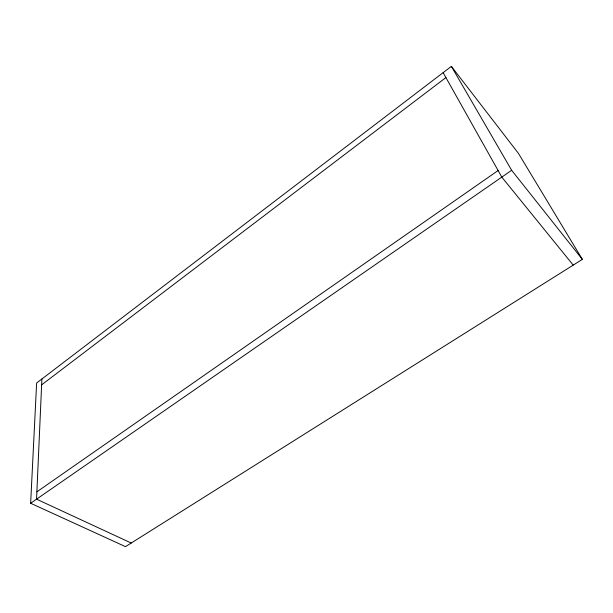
<?xml version="1.0" encoding="UTF-8"?>
<svg xmlns="http://www.w3.org/2000/svg" width="613" height="613" viewBox="0 0 613 613"><rect width="100%" height="100%" fill="white"/><g stroke="black" fill="none" stroke-linecap="round" stroke-linejoin="round"><path stroke-width="0.92" d="M41.891 378.995L36.558 499.166L131.236 543.026M30.65 503.265L36.627 383.018L451.367 66.357L518.383 153.304L582.35 259.368L125.489 546.643L30.65 503.265L511.656 170.291L451.367 66.357M41.63 384.849L445.919 77.575M36.887 491.833L498.116 170.537M573.209 265.115L501.802 177.111L443.145 72.641M511.656 170.291L582.35 259.368"/></g></svg>
